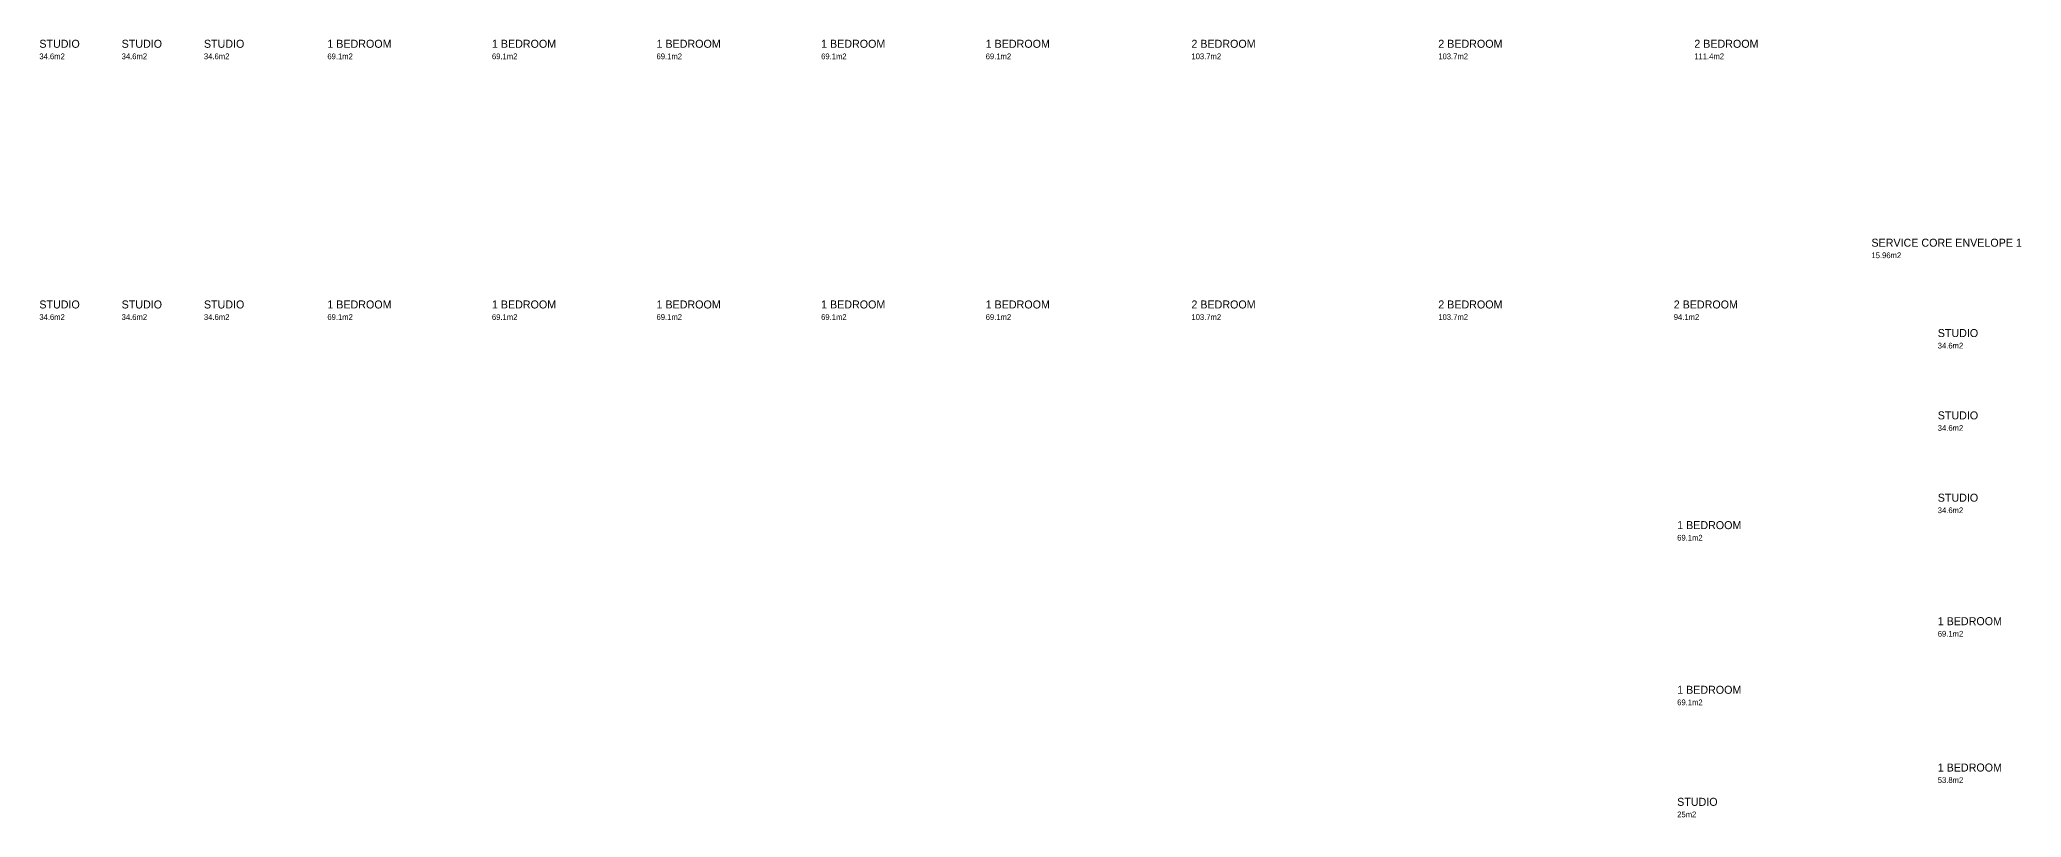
# Model space of a CAD drawing. Header units: metres. Extents: x 7 to 98, y -71 to 72.
# Drawn here: x 9.1 to 95.8, y -71.2 to -37.1 of the extents above; entities that cross this region are included whole.
import ezdxf

# ---------------------------------------------------------------- set-up
doc = ezdxf.new("R2010")
doc.units = ezdxf.units.M
doc.layers.add('A-TEXT', color=3, linetype='Continuous')

msp = doc.modelspace()

# ---------------------------------------------------------------- texts
at = {"layer": 'A-TEXT'}
for s, height, p in [('STUDIO', 0.35, (9.05, -37.5)), ('STUDIO', 0.35, (12.65, -37.5)), ('STUDIO', 0.35, (16.25, -37.5)), ('1 BEDROOM', 0.35, (21.65, -37.5)), ('1 BEDROOM', 0.35, (28.85, -37.5)), ('1 BEDROOM', 0.35, (36.05, -37.5)), ('1 BEDROOM', 0.35, (43.25, -37.5)), ('1 BEDROOM', 0.35, (50.45, -37.5)), ('2 BEDROOM', 0.35, (59.45, -37.5)), ('2 BEDROOM', 0.35, (70.25, -37.5)), ('2 BEDROOM', 0.35, (81.45, -37.5)), ('34.6m2', 0.25, (9.05, -38)), ('34.6m2', 0.25, (12.65, -38)), ('34.6m2', 0.25, (16.25, -38)), ('69.1m2', 0.25, (21.65, -38)), ('69.1m2', 0.25, (28.85, -38)), ('69.1m2', 0.25, (36.05, -38)), ('69.1m2', 0.25, (43.25, -38)), ('69.1m2', 0.25, (50.45, -38)), ('103.7m2', 0.25, (59.45, -38)), ('103.7m2', 0.25, (70.25, -38)), ('111.4m2', 0.25, (81.45, -38)), ('SERVICE CORE ENVELOPE 1', 0.35, (89.2, -46.2)), ('15.96m2', 0.25, (89.2, -46.7)), ('STUDIO', 0.35, (9.05, -48.9)), ('STUDIO', 0.35, (12.65, -48.9)), ('STUDIO', 0.35, (16.25, -48.9)), ('1 BEDROOM', 0.35, (21.65, -48.9)), ('1 BEDROOM', 0.35, (28.85, -48.9)), ('1 BEDROOM', 0.35, (36.05, -48.9)), ('1 BEDROOM', 0.35, (43.25, -48.9)), ('1 BEDROOM', 0.35, (50.45, -48.9)), ('2 BEDROOM', 0.35, (59.45, -48.9)), ('2 BEDROOM', 0.35, (70.25, -48.9)), ('2 BEDROOM', 0.35, (80.55, -48.9)), ('34.6m2', 0.25, (9.05, -49.4)), ('34.6m2', 0.25, (12.65, -49.4)), ('34.6m2', 0.25, (16.25, -49.4)), ('69.1m2', 0.25, (21.65, -49.4)), ('69.1m2', 0.25, (28.85, -49.4)), ('69.1m2', 0.25, (36.05, -49.4)), ('69.1m2', 0.25, (43.25, -49.4)), ('69.1m2', 0.25, (50.45, -49.4)), ('103.7m2', 0.25, (59.45, -49.4)), ('103.7m2', 0.25, (70.25, -49.4)), ('94.1m2', 0.25, (80.55, -49.4)), ('STUDIO', 0.35, (92.1, -50.15)), ('34.6m2', 0.25, (92.1, -50.65)), ('STUDIO', 0.35, (92.1, -53.75)), ('34.6m2', 0.25, (92.1, -54.25)), ('STUDIO', 0.35, (92.1, -57.35)), ('34.6m2', 0.25, (92.1, -57.85)), ('69.1m2', 0.25, (80.7, -59.05)), ('1 BEDROOM', 0.35, (80.7, -58.55)), ('1 BEDROOM', 0.35, (92.1, -62.75)), ('69.1m2', 0.25, (92.1, -63.25)), ('1 BEDROOM', 0.35, (80.7, -65.75)), ('69.1m2', 0.25, (80.7, -66.25)), ('1 BEDROOM', 0.35, (92.1, -69.15)), ('53.8m2', 0.25, (92.1, -69.65)), ('25m2', 0.25, (80.7, -71.15)), ('STUDIO', 0.35, (80.7, -70.65))]:
    msp.add_text(s, height=height, dxfattribs=at).set_placement(p)

doc.saveas('drawing.dxf')
